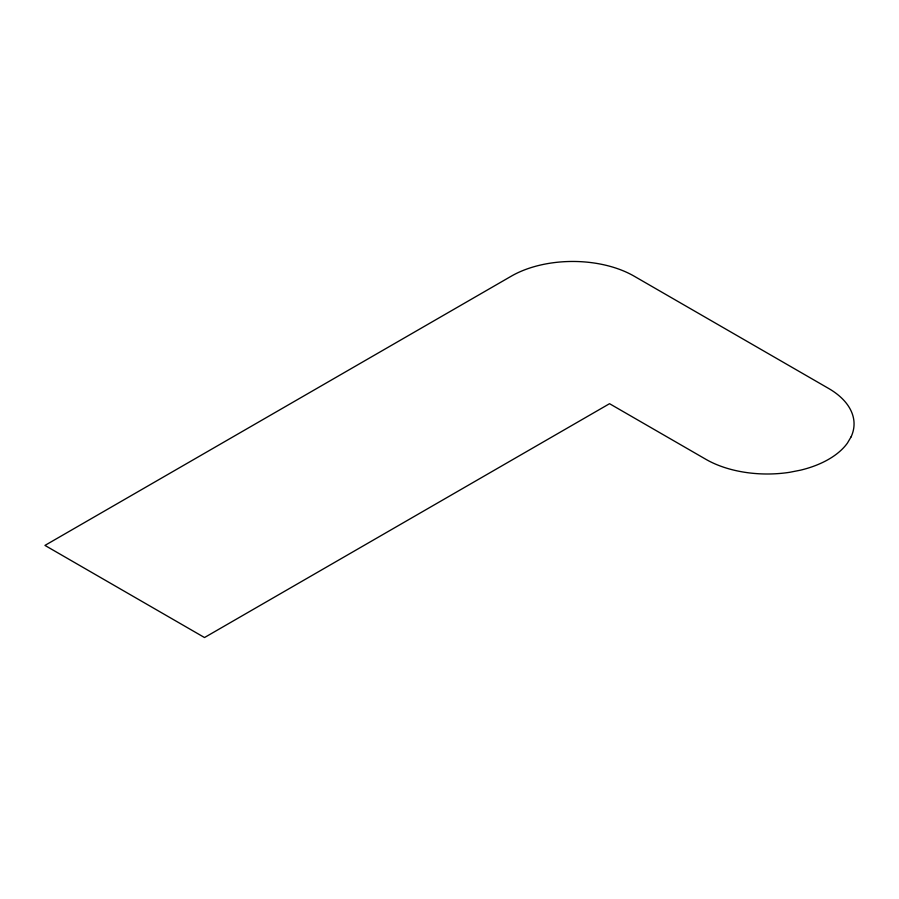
<?xml version="1.0" encoding="UTF-8"?>
<svg xmlns="http://www.w3.org/2000/svg" width="899" height="899" viewBox="0 0 899 899"><rect width="100%" height="100%" fill="white"/><g stroke="black" fill="none" stroke-linecap="round" stroke-linejoin="round"><path stroke-width="1.35" d="M851.095 436.858L847.442 443.061A86.787 50.108 0 0 1 800.47 470.177L789.727 472.29A86.787 50.108 0 0 1 705.895 459.322L609.544 403.696L204.511 637.537L44.95 545.412L511.351 276.139A86.787 50.108 0 0 1 634.087 276.139L828.631 388.458A86.787 50.108 0 0 1 851.095 436.858"/></g></svg>
